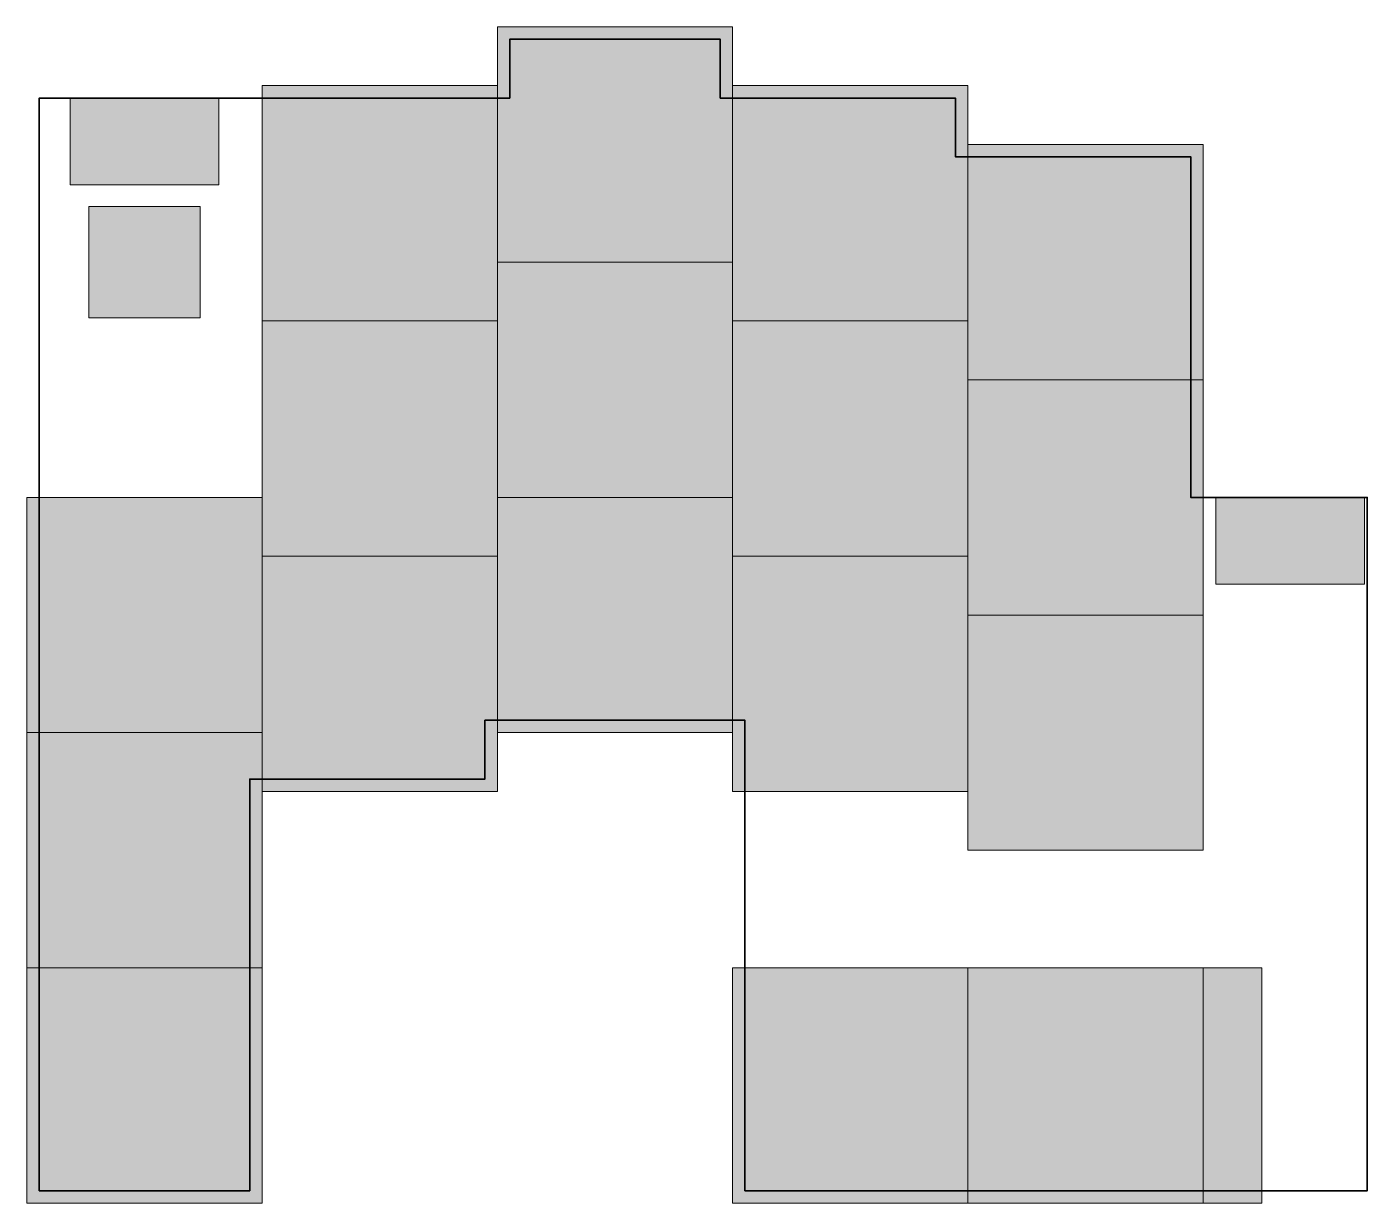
# Model space of a CAD drawing. Header units: millimetres. Extents: x 153 to 261, y -247 to -153.
import ezdxf

# ---------------------------------------------------------------- set-up
doc = ezdxf.new("R2010")
doc.units = ezdxf.units.MM
doc.header["$MEASUREMENT"] = 0
doc.layers.add('circuitboard', color=7, linetype='Continuous', lineweight=0)
doc.layers.add('keylayout', color=7, linetype='Continuous', lineweight=0)

msp = doc.modelspace()

# ---------------------------------------------------------------- hatches: boundary and pattern name
at = {"layer": 'circuitboard', "true_color": 0x727171, "transparency": 33554687}
h = msp.add_hatch(color=8, dxfattribs=at)
h.dxf.hatch_style = 2
h.paths.add_polyline_path([(168, -165.25), (156, -165.25), (156, -158.25), (168, -158.25)])
h = msp.add_hatch(color=8, dxfattribs=at)
h.dxf.hatch_style = 2
h.paths.add_polyline_path([(166.5, -176), (157.5, -176), (157.5, -167), (166.5, -167)])
h = msp.add_hatch(color=8, dxfattribs=at)
h.dxf.hatch_style = 2
h.paths.add_polyline_path([(260.53, -197.5), (248.53, -197.5), (248.53, -190.5), (260.53, -190.5)])
at = {"layer": 'keylayout', "true_color": 0xdcdddd, "transparency": 33554687}
h = msp.add_hatch(color=254, dxfattribs=at)
h.dxf.hatch_style = 2
h.paths.add_polyline_path([(209.5, -171.5), (190.5, -171.5), (190.5, -152.5), (209.5, -152.5)])
h = msp.add_hatch(color=254, dxfattribs=at)
h.dxf.hatch_style = 2
h.paths.add_polyline_path([(190.5, -176.25), (171.5, -176.25), (171.5, -157.25), (190.5, -157.25)])
h = msp.add_hatch(color=254, dxfattribs=at)
h.dxf.hatch_style = 2
h.paths.add_polyline_path([(228.5, -176.25), (209.5, -176.25), (209.5, -157.25), (228.5, -157.25)])
h = msp.add_hatch(color=254, dxfattribs=at)
h.dxf.hatch_style = 2
h.paths.add_polyline_path([(247.5, -181), (228.5, -181), (228.5, -162), (247.5, -162)])
h = msp.add_hatch(color=254, dxfattribs=at)
h.dxf.hatch_style = 2
h.paths.add_polyline_path([(209.5, -190.5), (190.5, -190.5), (190.5, -171.5), (209.5, -171.5)])
h = msp.add_hatch(color=254, dxfattribs=at)
h.dxf.hatch_style = 2
h.paths.add_polyline_path([(190.5, -195.25), (171.5, -195.25), (171.5, -176.25), (190.5, -176.25)])
h = msp.add_hatch(color=254, dxfattribs=at)
h.dxf.hatch_style = 2
h.paths.add_polyline_path([(228.5, -195.25), (209.5, -195.25), (209.5, -176.25), (228.5, -176.25)])
h = msp.add_hatch(color=254, dxfattribs=at)
h.dxf.hatch_style = 2
h.paths.add_polyline_path([(247.5, -200), (228.5, -200), (228.5, -181), (247.5, -181)])
h = msp.add_hatch(color=254, dxfattribs=at)
h.dxf.hatch_style = 2
h.paths.add_polyline_path([(171.5, -209.5), (152.5, -209.5), (152.5, -190.5), (171.5, -190.5)])
h = msp.add_hatch(color=254, dxfattribs=at)
h.dxf.hatch_style = 2
h.paths.add_polyline_path([(209.5, -209.5), (190.5, -209.5), (190.5, -190.5), (209.5, -190.5)])
h = msp.add_hatch(color=254, dxfattribs=at)
h.dxf.hatch_style = 2
h.paths.add_polyline_path([(190.5, -214.25), (171.5, -214.25), (171.5, -195.25), (190.5, -195.25)])
h = msp.add_hatch(color=254, dxfattribs=at)
h.dxf.hatch_style = 2
h.paths.add_polyline_path([(228.5, -214.25), (209.5, -214.25), (209.5, -195.25), (228.5, -195.25)])
h = msp.add_hatch(color=254, dxfattribs=at)
h.dxf.hatch_style = 2
h.paths.add_polyline_path([(247.5, -219), (228.5, -219), (228.5, -200), (247.5, -200)])
h = msp.add_hatch(color=254, dxfattribs=at)
h.dxf.hatch_style = 2
h.paths.add_polyline_path([(171.5, -228.5), (152.5, -228.5), (152.5, -209.5), (171.5, -209.5)])
h = msp.add_hatch(color=254, dxfattribs=at)
h.dxf.hatch_style = 2
h.paths.add_polyline_path([(171.5, -247.5), (152.5, -247.5), (152.5, -228.5), (171.5, -228.5)])
h = msp.add_hatch(color=254, dxfattribs=at)
h.dxf.hatch_style = 2
h.paths.add_polyline_path([(228.5, -247.5), (209.5, -247.5), (209.5, -228.5), (228.5, -228.5)])
h = msp.add_hatch(color=254, dxfattribs=at)
h.dxf.hatch_style = 2
h.paths.add_polyline_path([(247.5, -247.5), (228.5, -247.5), (228.5, -228.5), (247.5, -228.5)])
h = msp.add_hatch(color=254, dxfattribs=at)
h.dxf.hatch_style = 2
h.paths.add_polyline_path([(252.25, -247.5), (228.5, -247.5), (228.5, -228.5), (252.25, -228.5)])

# ---------------------------------------------------------------- linework, layer by layer
at = {"layer": 'circuitboard', "color": 104, "lineweight": 35, "true_color": 0x22ac38}
msp.add_lwpolyline([(153.5, -208.5), (153.5, -246.5), (170.5, -246.5), (170.5, -213.25), (189.5, -213.25), (189.5, -208.5), (210.5, -208.5), (210.5, -246.5), (260.75, -246.5), (260.75, -190.5), (246.5, -190.5), (246.5, -163), (227.5, -163), (227.5, -158.25), (208.5, -158.25), (208.5, -153.5), (191.5, -153.5), (191.5, -158.25), (153.5, -158.25)], close=True, dxfattribs=at)
at = {"layer": 'circuitboard'}
for points in [[(168, -165.25), (156, -165.25), (156, -158.25), (168, -158.25)], [(166.5, -176), (157.5, -176), (157.5, -167), (166.5, -167)], [(260.53, -197.5), (248.53, -197.5), (248.53, -190.5), (260.53, -190.5)]]:
    msp.add_lwpolyline(points, close=True, dxfattribs=at)
at = {"layer": 'keylayout', "color": 8, "lineweight": 9, "true_color": 0x727171}
for points in [[(209.5, -171.5), (190.5, -171.5), (190.5, -152.5), (209.5, -152.5)], [(190.5, -176.25), (171.5, -176.25), (171.5, -157.25), (190.5, -157.25)], [(228.5, -176.25), (209.5, -176.25), (209.5, -157.25), (228.5, -157.25)], [(247.5, -181), (228.5, -181), (228.5, -162), (247.5, -162)], [(209.5, -190.5), (190.5, -190.5), (190.5, -171.5), (209.5, -171.5)], [(190.5, -195.25), (171.5, -195.25), (171.5, -176.25), (190.5, -176.25)], [(228.5, -195.25), (209.5, -195.25), (209.5, -176.25), (228.5, -176.25)], [(247.5, -200), (228.5, -200), (228.5, -181), (247.5, -181)], [(171.5, -209.5), (152.5, -209.5), (152.5, -190.5), (171.5, -190.5)], [(209.5, -209.5), (190.5, -209.5), (190.5, -190.5), (209.5, -190.5)], [(190.5, -214.25), (171.5, -214.25), (171.5, -195.25), (190.5, -195.25)], [(228.5, -214.25), (209.5, -214.25), (209.5, -195.25), (228.5, -195.25)], [(247.5, -219), (228.5, -219), (228.5, -200), (247.5, -200)], [(171.5, -228.5), (152.5, -228.5), (152.5, -209.5), (171.5, -209.5)], [(171.5, -247.5), (152.5, -247.5), (152.5, -228.5), (171.5, -228.5)], [(228.5, -247.5), (209.5, -247.5), (209.5, -228.5), (228.5, -228.5)], [(247.5, -247.5), (228.5, -247.5), (228.5, -228.5), (247.5, -228.5)], [(252.25, -247.5), (228.5, -247.5), (228.5, -228.5), (252.25, -228.5)]]:
    msp.add_lwpolyline(points, close=True, dxfattribs=at)

doc.saveas('drawing.dxf')
